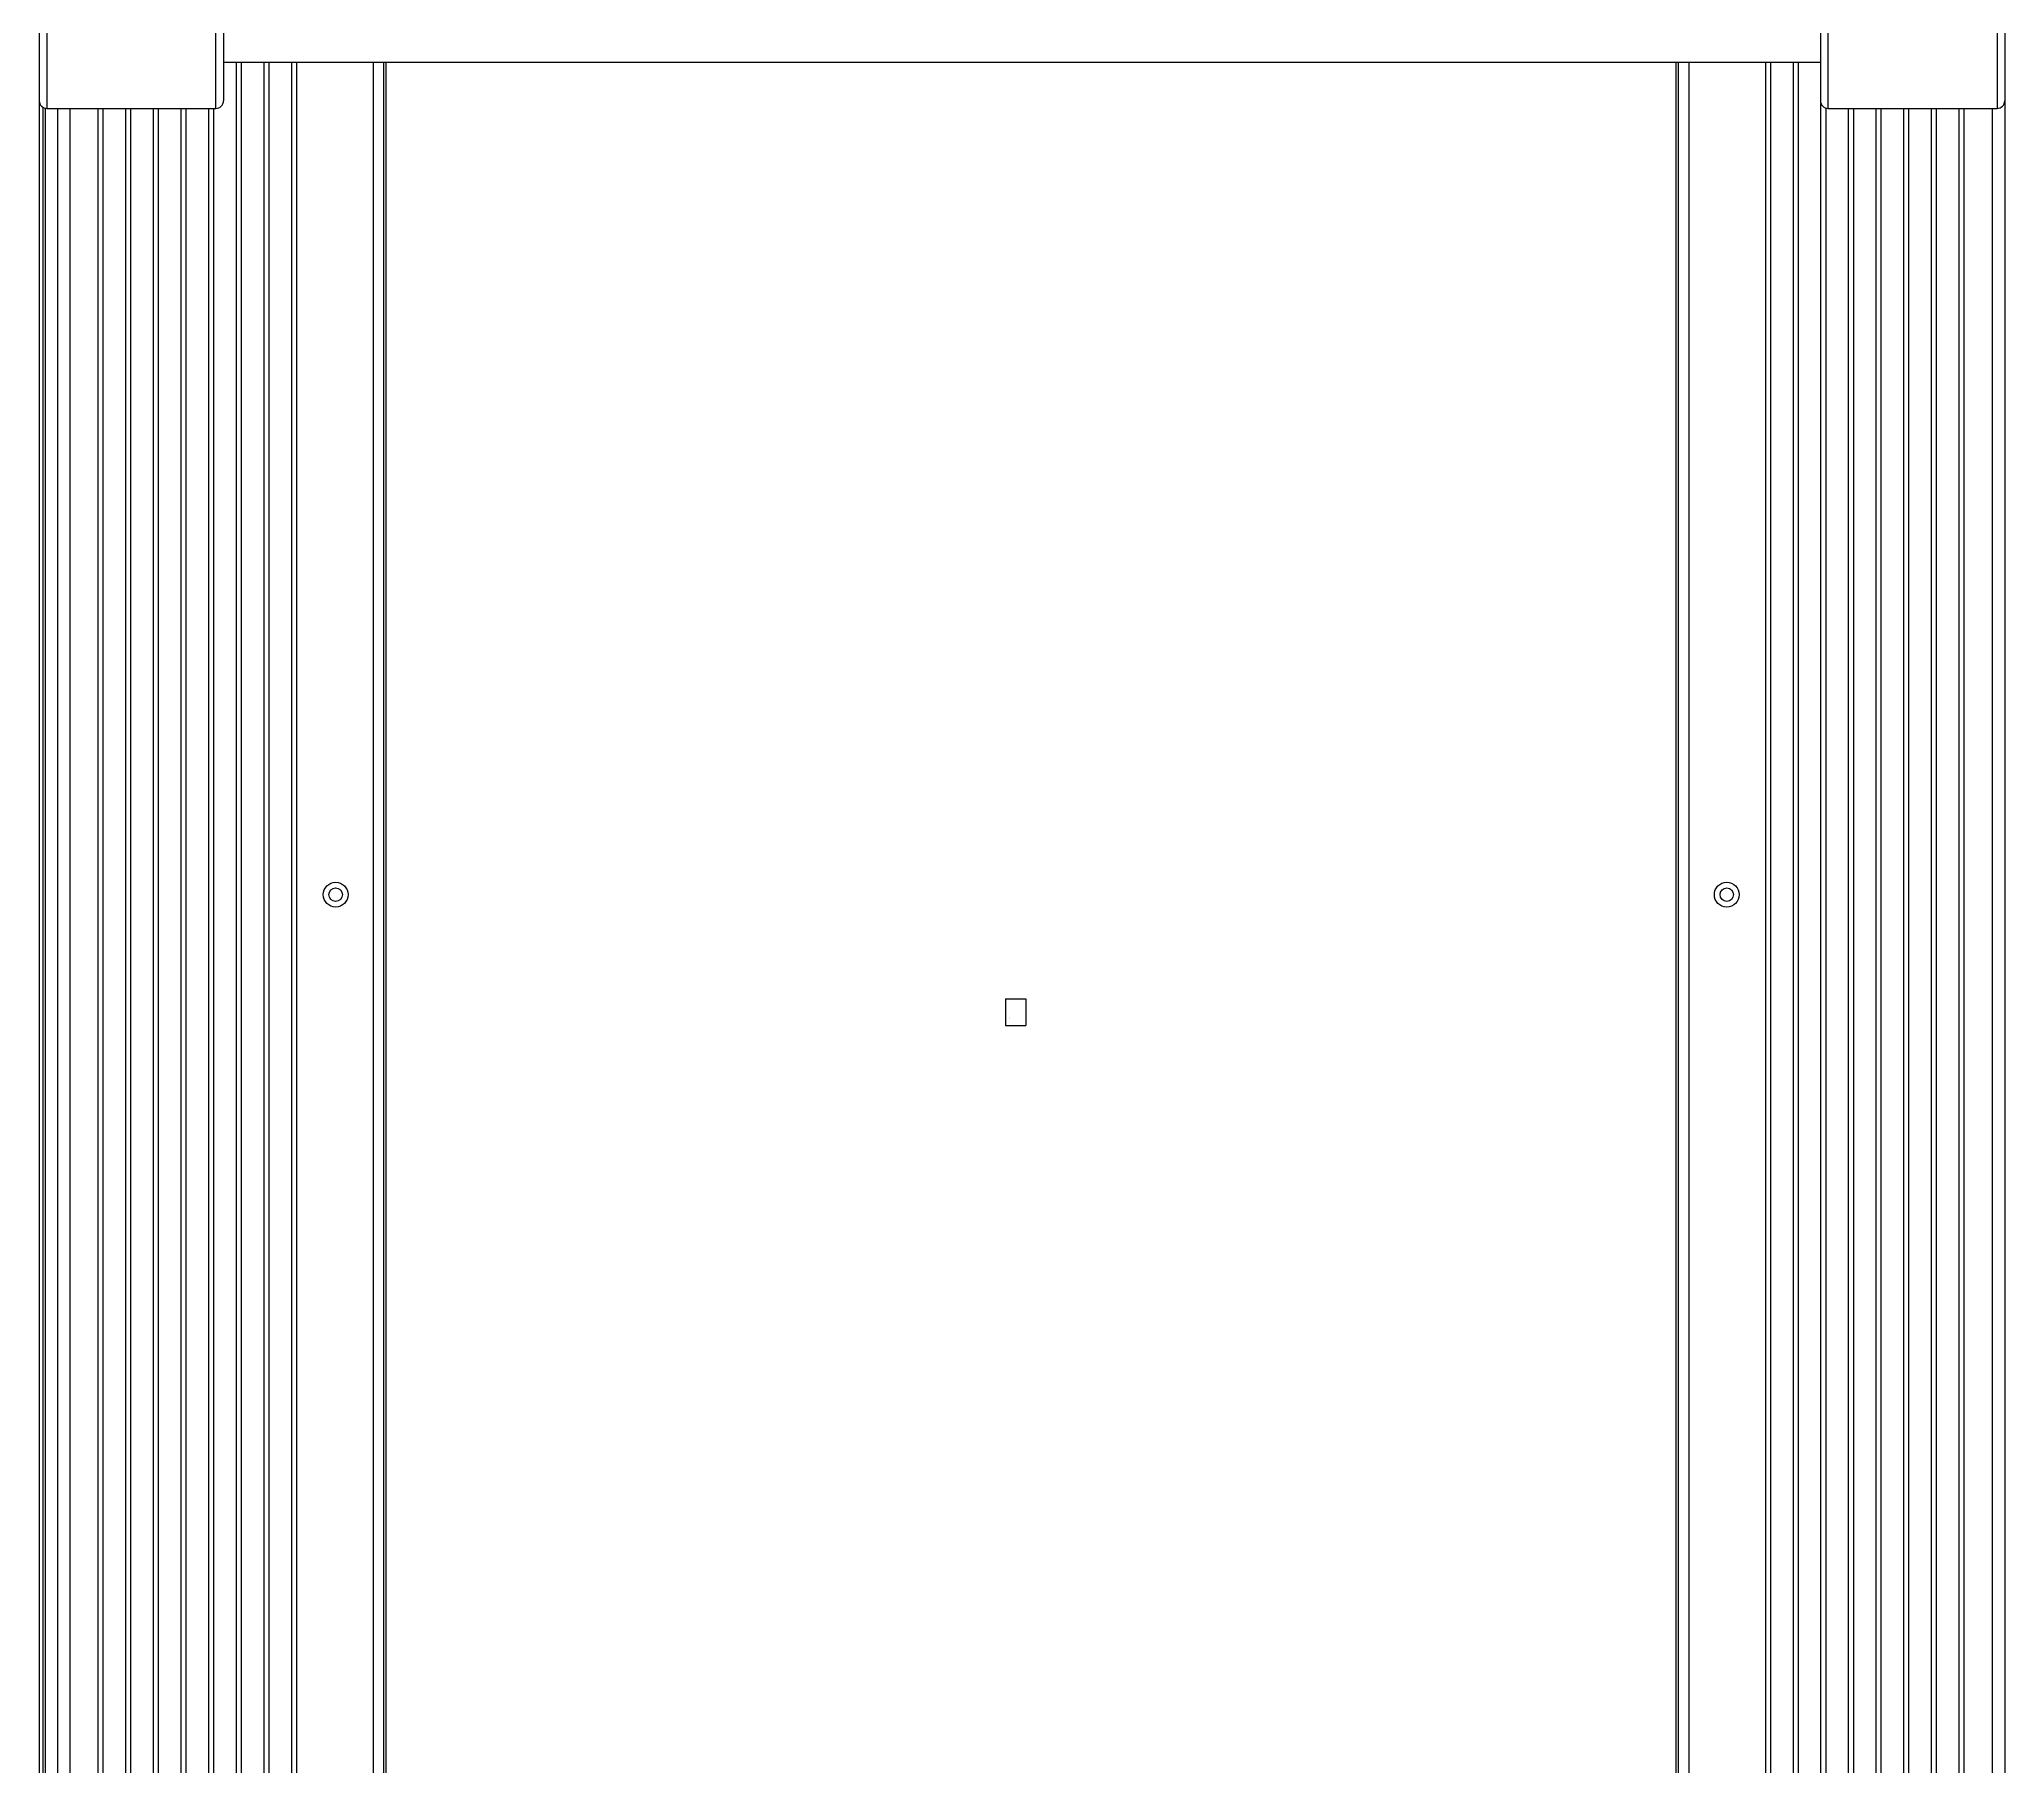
# Model space of a CAD drawing. Header units: millimetres. Extents: x 29224 to 62779, y 35576 to 54938.
# Drawn here: x 31325 to 32058, y 39665 to 40309 of the extents above; entities that cross this region are included whole.
import ezdxf
from ezdxf.enums import TextEntityAlignment as Align

# ---------------------------------------------------------------- set-up
doc = ezdxf.new("R2010")
doc.units = ezdxf.units.MM
doc.styles.get("Standard").update_dxf_attribs({"font": 'Arial.ttf'})

# ---------------------------------------------------------------- blocks, each defined once
blk = doc.blocks.new('A$C7A760DD3')
at = {"linetype": 'Continuous'}
for p, q in [((0, 158.87), (0, 1998.15)), ((122.58, 1985.39), (122.58, 718.63)), ((603.74, 1985.39), (603.74, 718.63)), ((731.82, 1952.33), (731.82, 735.38)), ((733.19, 158.87), (733.19, 1952.33)), ((4.58, 1854.95), (4.58, 735.82)), ((15.09, 1854.95), (15.09, 735.82)), ((16.98, 1854.95), (16.98, 735.82)), ((25.4, 1854.95), (25.4, 735.82)), ((27.29, 1854.95), (27.29, 735.82)), ((35.71, 1854.95), (35.71, 735.82)), ((37.6, 1854.95), (37.6, 735.82)), ((46.03, 1854.95), (46.03, 735.82)), ((47.91, 1854.95), (47.91, 735.82)), ((56.34, 1854.95), (56.34, 735.82)), ((58.23, 1854.95), (58.23, 735.82)), ((66.65, 1854.95), (66.65, 735.7)), ((68.54, 1854.95), (68.54, 733.96)), ((76.96, 1854.95), (76.96, 718.63)), ((78.85, 1854.95), (78.85, 718.63)), ((87.27, 1854.95), (87.27, 718.63)), ((89.16, 1854.95), (89.16, 718.63)), ((117.77, 1854.95), (117.77, 718.63)), ((121.66, 1854.95), (121.66, 718.63)), ((604.66, 1854.95), (604.66, 718.63)), ((608.55, 1854.95), (608.55, 718.63)), ((637.16, 1854.95), (637.16, 718.63)), ((639.05, 1854.95), (639.05, 718.63)), ((647.47, 1854.95), (647.47, 718.63)), ((649.36, 1854.95), (649.36, 718.63)), ((657.78, 1854.95), (657.78, 718.63)), ((659.67, 1854.95), (659.67, 718.63)), ((668.09, 1854.95), (668.09, 735.82)), ((669.98, 1854.95), (669.98, 735.82)), ((678.4, 1854.95), (678.4, 735.82)), ((680.29, 1854.95), (680.29, 735.82)), ((688.72, 1854.95), (688.72, 735.82)), ((690.6, 1854.95), (690.6, 735.82)), ((699.03, 1854.95), (699.03, 735.82)), ((700.92, 1854.95), (700.92, 735.82)), ((709.34, 1854.95), (709.34, 735.82)), ((711.23, 1854.95), (711.23, 735.82)), ((721.74, 1854.95), (721.74, 735.82)), ((726.32, 1854.95), (726.32, 735.82)), ((730.9, 1854.95), (730.9, 735.82)), ((372.76, 1077.74), (365.11, 1077.74)), ((365.11, 1067.84), (365.11, 1077.74)), ((372.76, 1067.84), (372.76, 1077.74)), ((372.76, 1067.84), (365.11, 1067.84)), ((2.86, 379.37), (2.86, 735.82)), ((65.87, 735.82), (2.86, 735.82)), ((65.87, 735.82), (65.87, 379.37)), ((730.33, 735.82), (667.32, 735.82)), ((667.32, 735.82), (667.32, 379.37)), ((730.33, 379.37), (730.33, 735.82)), ((68.74, 158.87), (68.74, 732.95)), ((664.46, 158.87), (664.46, 732.95)), ((68.74, 718.63), (664.46, 718.63))]:
    blk.add_line(p, q, dxfattribs=at)
for centre, radius in [((103.68, 1028.96), 4.64), ((103.68, 1028.96), 2.5), ((622.64, 1028.96), 4.64), ((622.64, 1028.96), 2.5)]:
    blk.add_circle(centre, radius, dxfattribs=at)
for centre, start, end in [((2.86, 732.95), 90, 180), ((65.87, 732.95), 0, 90), ((667.32, 732.95), 90, 180), ((730.33, 732.95), 0, 90)]:
    blk.add_arc(centre, 2.86, start, end, dxfattribs=at)
at = {"linetype": 'Continuous', "width": 1.040547}
blk.add_text('1:48 SCALE', height=0.141, rotation=90, dxfattribs=at).set_placement((371.29, 1074.7), (371.29, 1075.83), align=Align.FIT)

msp = doc.modelspace()

# ---------------------------------------------------------------- block references
at = {"rotation": 180}
msp.add_blockref('A$C7A760DD3', (32058.23, 41018.89), dxfattribs=at)

doc.saveas('drawing.dxf')
